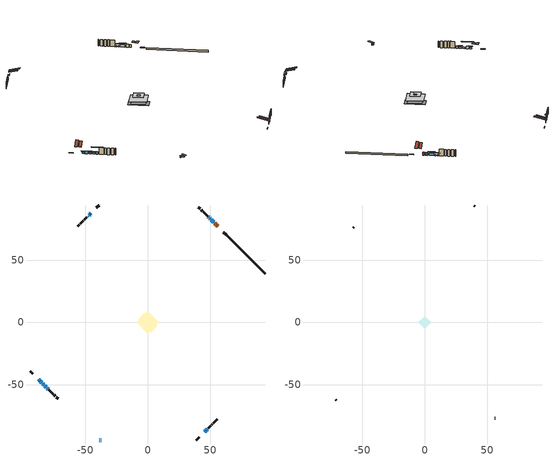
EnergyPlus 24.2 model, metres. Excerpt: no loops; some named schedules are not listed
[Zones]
conditioned space
 floor adiabatic (Floor3 construction): -7.19,0 0,7.19 7.19,0 0,-7.19 z0.59
 floor adiabatic (AdiabaticFloorConstruction): -8.89,0 0,8.89 8.89,0 0,-8.89 z3.03
 floor foundation (Slab1 construction): -7.69,2.75 -2.75,7.69 7.69,-2.75 2.75,-7.69 z-0.61
 wall outside (RimJoist1 construction): 39.07,-94.33 41.22,-92.18 / -94.33,-39.07 -92.18,-41.22 / -39.07,94.33 -41.22,92.18 / 62.9,70.51 60.75,72.65 z0.59:0.89
 wall outside (AdiabaticWallConstruction 1): 56.23,77.17 55.53,77.88 / 54.87,78.53 53.63,79.77 z0.59:2.62
 wall outside (AdiabaticWallConstruction): -87.66,-45.74 -86.84,-46.57 / -82.68,-50.73 -81.42,-51.98 / -39.07,-94.33 -38.46,-94.33 z0.59:1.56; -86.18,-47.22 -84.99,-48.41 z0.59:2.37; 45.74,-87.66 46.44,-86.96 z0.59:1.58; -84.34,-49.06 -83.33,-50.07 z0.59:1.61; 52.98,80.43 50.82,82.58 / -45.74,87.66 -46.1,87.3 / -46.76,86.65 -47.12,86.29 z0.59:2.22; 50.17,83.24 49.73,83.67 / 49.08,84.33 48.64,84.76 z0.59:1.35; 47.1,-86.31 47.8,-85.6 z0.59:1.41; -37.54,-94.33 -37.28,-94.33 / -80.76,-52.64 -79.97,-53.43 z0.59:2.27
 wall outside (Wall1 construction): 48.45,-84.95 50.57,-82.83 / -79.32,-54.09 -77.2,-56.2 / -48.98,84.43 -51.09,82.31 / 47.99,85.41 45.87,87.53 z0.59:5.47
 wall outside (Wall2 construction): 51.23,-82.18 51.87,-81.54 / -76.54,-56.86 -75.9,-57.5 / -51.75,81.66 -52.39,81.01 / 45.22,88.19 44.58,88.83 z0.59:5.47
 wall outside (Wall3 construction): 52.52,-80.88 53.64,-79.76 / -75.25,-58.16 -74.13,-59.27 / -53.05,80.36 -54.16,79.24 / 43.92,89.48 42.8,90.6 z0.59:5.47
 wall outside (Wall4 construction): 54.3,-79.11 55.73,-77.67 / -73.47,-59.93 -72.04,-61.36 / -54.82,78.59 -56.25,77.15 / 42.15,91.26 40.71,92.69 z0.59:5.47
 wall foundation (FoundationWall1 construction): 94.33,39.07 63.55,69.85 z-0.61:0.59
 window (WindowConstruction): -87.66,-45.74 -86.84,-46.57 z0.59:1.56
 window (WindowConstruction 5): -86.18,-47.22 -85,-48.41 z0.59:2.37
 window (WindowConstruction 6): 45.74,-87.66 46.44,-86.96 z0.59:1.58
 window (WindowConstruction 7): -84.34,-49.06 -83.33,-50.07 z0.59:1.6
 window (WindowConstruction 8): 52.98,80.43 50.82,82.58 z0.59:2.21
 window (WindowConstruction 9): -45.74,87.66 -46.1,87.3 z0.59:2.21
 window (WindowConstruction 10): -46.76,86.65 -47.12,86.29 z0.59:2.21
 window (WindowConstruction 1): -82.67,-50.73 -81.42,-51.98 z0.59:1.56
 window (WindowConstruction 2): 50.16,83.24 49.73,83.67 z0.59:1.35
 window (WindowConstruction 3): 49.08,84.33 48.64,84.76 z0.59:1.35
 window (WindowConstruction 4): 47.1,-86.31 47.8,-85.6 z0.59:1.4
 window (WindowConstruction 11): -39.07,-94.33 -38.46,-94.33 z0.59:1.56
 window (WindowConstruction 12): -37.53,-94.33 -37.28,-94.33 z0.59:2.27
 window (WindowConstruction 13): -80.76,-52.64 -79.97,-53.43 z0.59:2.27
 door (Door): 56.23,77.17 55.53,77.87 z0.59:2.62
 door (Door 1): 54.87,78.53 53.63,79.77 z0.59:2.62
 ceiling adiabatic (AdiabaticFloorConstruction): 0,-8.89 8.89,0 0,8.89 -8.89,0 z3.03
 roof outside (Roof2 construction): 45.08,-88.32,5.47 40.57,-83.81,7.06 39.41,-84.97,7.06 43.92,-89.48,5.47; -88.32,-45.08,5.47 -83.81,-40.57,7.06 -84.97,-39.41,7.06 -89.48,-43.92,5.47; -45.08,88.32,5.47 -40.57,83.81,7.06 -39.41,84.97,7.06 -43.92,89.48,5.47; 56.89,76.52,5.47 52.38,72.01,7.06 53.54,70.84,7.06 58.05,75.35,5.47
 roof outside (AdiabaticRoofConstruction): -48.32,85.08,5.47 -47.79,84.55,5.65 -47.24,85.1,5.65 -47.77,85.63,5.47
 skylight (SkylightConstruction): -48.32,85.08,5.47 -47.79,84.55,5.65 -47.24,85.1,5.65 -47.77,85.63,5.47
attic - vented
 floor to conditioned space (Floor1 construction Reversed): -5.21,0 0,5.21 5.21,0 0,-5.21 z5.47
 floor to conditioned space (Floor2 construction Reversed): -1.66,0 0,1.66 1.66,0 0,-1.66 z5.47
 wall outside (Wall5 construction): 56.39,-77.02 56.71,-76.69 / -71.38,-62.02 -71.06,-62.35 / -56.91,76.49 -57.23,76.17 / 40.06,93.35 39.73,93.67 z0.59:5.47
 roof outside (Roof1 construction): 43.26,-90.14,5.47 37.88,-84.75,7.37 36.49,-86.14,7.37 41.88,-91.53,5.47; -90.14,-43.26,5.47 -84.75,-37.88,7.37 -86.14,-36.49,7.37 -91.53,-41.88,5.47; -43.26,90.14,5.47 -37.88,84.75,7.37 -36.49,86.14,7.37 -41.88,91.53,5.47; 58.71,74.7,5.47 53.32,69.31,7.37 54.71,67.93,7.37 60.09,73.31,5.47
shading: -86.19,-47.21 -88.31,-45.1 -88.6,-45.39 -86.48,-47.5 z2.47; -82.58,-50.82 -88.59,-44.81 -88.88,-45.1 -82.87,-51.11 z5.78; 48.49,-84.91 43.69,-89.71 44.07,-90.09 48.86,-85.29 z4.48; -82.73,-50.67 -84.94,-48.46 -85.08,-48.61 -82.87,-50.81 z2.46; 50.01,83.39 53.78,79.62 53.92,79.76 50.16,83.53 z3.35; -46.16,87.25 -45.68,87.72 -46.06,88.09 -46.53,87.62 z2.29; -47.17,86.23 -46.7,86.7 -47.08,87.08 -47.55,86.6 z2.29; -80.77,-52.63 -83.32,-50.08 -83.61,-50.37 -81.06,-52.92 z2.47; 48.83,84.57 51.07,82.33 51.36,82.62 49.12,84.87 z2.63; 47.61,85.79 50.11,83.29 50.4,83.59 47.9,86.08 z2.81; 47.85,-85.55 47.04,-86.36 47.42,-86.74 48.23,-85.92 z1.48; -37.93,-94.33 -39.6,-94.33 -39.6,-97.99 -37.93,-97.99 z2.09; -36.75,-94.33 -38.06,-94.33 -38.06,-97.99 -36.75,-97.99 z2.8; -77.38,-56.02 -83.35,-50.05 -83.64,-50.34 -77.67,-56.31 z5.93
[Building]
Building 1: Terrain=Suburbs
[Site:Location]
Yellowknife AP_NT: Latitude {deg}=62.46; Longitude {deg}=-114.44; Time Zone {hr}=-7; Elevation {m}=206; Keep Site Location Information=Yes
[Site:GroundTemperature:Shallow]
-11.1489, -14.3239, -14.5782, -13.0715, -7.02295, -1.00261, 4.2167, 7.52301, 7.8039, 5.11477, 0.0285573, -5.8071
[Site:WaterMainsTemperature]
Calculation Method=Schedule; Temperature Schedule=mains temperature schedule
[Material] Roughness=Rough; Thermal Absorptance=0.9
Name | Thickness {m} | Conductivity {W/m-K} | Density {kg/m3} | Specific Heat {J/kg-K} | Solar Absorptance | Visible Absorptance
asphalt or fiberglass shingles | 0.00635 | 0.162714 | 1121.4 | 1465.45 | 0.4 | 0.4
asphalt or fiberglass shingles 1 | 0.00635 | 0.162714 | 1121.4 | 1465.45 | 0.7 | 0.7
ceiling loosefill ins | 0.254 | 0.0480833 | 16.02 | 1046.75 | 0.7 | 0.7
ceiling stud and cavity | 0.1397 | 0.853058 | 65.682 | 1177.47 | 0.7 | 0.7
ceiling stud and cavity 1 | 0.1397 | 0.323822 | 65.682 | 1177.47 | 0.7 | 0.7
concrete 4.0 in. | 0.1016 | 1.803125 | 2242.8 | 837.4 | 0.7 | 0.7
concrete 8.0 in. | 0.2032 | 1.803125 | 2242.8 | 837.4 | 0.7 | 0.7
door material | 0.04445 | 0.053851 | 512.64 | 1214.23 | 0.7 | 0.7
exterior vertical ins | 0.00108814 | 0.029427 | 32.04 | 1214.23 | 0.7 | 0.7
floor covering | 0.0127 | 0.0433444 | 54.468 | 1339.84 | 0.6 | 0.6
floor rigid ins; roof rigid ins | 0.103632 | 0.029427 | 32.04 | 1214.23 | 0.7 | 0.7
floor rigid ins 1; roof rigid ins 1; wall rigid ins 1 | 0.512978 | 0.029427 | 32.04 | 1214.23 | 0.7 | 0.7
floor stud and cavity | 0.1397 | 0.126556 | 92.3553 | 1139.71 | 0.7 | 0.7
floor stud and cavity 1 | 0.1397 | 1.75129 | 37.0049 | 1207.88 | 0.7 | 0.7
furniture material conditioned space 1 | 0.1524 | 0.115458 | 640.8 | 1214.23 | 0.6 | 0.6
gypsum board | 0.0127 | 0.160291 | 801 | 837.4 | 0.6 | 0.6
osb sheathing 0.5 in. | 0.0127 | 0.115458 | 512.64 | 1214.23 | 0.7 | 0.7
osb sheathing 0.75 in. | 0.01905 | 0.115458 | 512.64 | 1214.23 | 0.7 | 0.7
osb sheathing 2.0 in. | 0.0508 | 0.115458 | 512.64 | 1214.23 | 0.7 | 0.7
rim joist rigid ins; wall rigid ins | 0.051816 | 0.029427 | 32.04 | 1214.23 | 0.7 | 0.7
rim joist stud and cavity | 0.0508 | 0.0383858 | 125.044 | 1163.47 | 0.6 | 0.6
roof stud and cavity | 0.2032 | 0.170717 | 78.34581 | 1123.46 | 0.7 | 0.7
roof stud and cavity 1 | 0.18415 | 1.78684 | 37.0049 | 1207.88 | 0.6 | 0.6
wall stud and cavity | 0.1397 | 0.169891 | 139.0536 | 1170.24 | 0.7 | 0.7
wall stud and cavity 1 | 0.1397 | 0.238258 | 139.0536 | 1170.24 | 0.7 | 0.7
wall stud and cavity 2 | 0.1397 | 0.161587 | 139.0536 | 1170.24 | 0.7 | 0.7
wall stud and cavity 3 | 0.1397 | 0.154356 | 139.0536 | 1170.24 | 0.7 | 0.7
wall stud and cavity 4 | 0.0889 | 6.9971 | 50.32683 | 1063.81 | 0.6 | 0.6
wall stud and cavity 5 | 0.0889 | 0.380278 | 52.3479 | 1209.89 | 0.7 | 0.7
wall stud and cavity 6 | 0.0889 | 0.391764 | 83.0341 | 1211.67 | 0.7 | 0.7
wood siding | 0.0254 | 0.102417 | 544.68 | 1172.36 | 0.4 | 0.4
wood siding 1 | 0.00254 | 0.102417 | 544.68 | 1172.36 | 0.4 | 0.4
wood siding 2; wood siding 3; wood siding 4 | 0.0254 | 0.102417 | 544.68 | 1172.36 | 0.7 | 0.7
[WindowMaterial:SimpleGlazingSystem]
Name | U-Factor {W/m2-K} | Solar Heat Gain Coefficient
SkylightMaterial | 1.40239 | 0.5101
WindowMaterial | 1.64776 | 0.46
WindowMaterial 1 | 1.5694 | 0.49
WindowMaterial 10 | 1.69091 | 0.43
WindowMaterial 11 | 1.72271 | 0.45
WindowMaterial 12 | 1.97254 | 0.37
WindowMaterial 13 | 1.69545 | 0.46
WindowMaterial 2 | 1.52965 | 0.36
WindowMaterial 3 | 1.726112 | 0.41
WindowMaterial 4 | 1.714756 | 0.43
WindowMaterial 5 | 1.49559 | 0.52
WindowMaterial 6 | 1.68523 | 0.44
WindowMaterial 7 | 1.52511 | 0.5
WindowMaterial 8 | 1.32752 | 0.59
WindowMaterial 9 | 1.53306 | 0.52
[Construction]
AdiabaticFloorConstruction: floor stud and cavity 1, floor rigid ins 1, osb sheathing 0.75 in., floor covering
AdiabaticRoofConstruction: asphalt or fiberglass shingles 1, roof rigid ins 1, osb sheathing 0.75 in., roof stud and cavity 1
AdiabaticWallConstruction: wood siding 3, wall rigid ins 1, wall stud and cavity 5, gypsum board
AdiabaticWallConstruction 1: wood siding 4, wall rigid ins 1, wall stud and cavity 5, gypsum board
Door; Door 1: door material
Floor1 construction Reversed: gypsum board, ceiling stud and cavity, ceiling loosefill ins
Floor2 construction Reversed: gypsum board, ceiling stud and cavity 1, ceiling loosefill ins
Floor3 construction: floor stud and cavity, floor rigid ins, osb sheathing 0.75 in., floor covering
FoundationWall1 construction: concrete 8.0 in.
furniture construction conditioned space 1: furniture material conditioned space 1
PartitionWallConstruction: gypsum board, wall stud and cavity 6, gypsum board
RimJoist1 construction: wood siding 2, rim joist rigid ins, osb sheathing 2.0 in., rim joist stud and cavity
Roof1 construction: asphalt or fiberglass shingles
Roof2 construction: asphalt or fiberglass shingles, roof rigid ins, osb sheathing 0.75 in., roof stud and cavity, gypsum board
SkylightConstruction: SkylightMaterial
Slab1 construction: concrete 4.0 in.
Wall1 construction: wood siding, wall rigid ins, osb sheathing 0.5 in., wall stud and cavity, gypsum board
Wall2 construction: wood siding, wall rigid ins, osb sheathing 0.5 in., wall stud and cavity 1, gypsum board
Wall3 construction: wood siding, wall rigid ins, osb sheathing 0.5 in., wall stud and cavity 2, gypsum board
Wall4 construction: wood siding, wall rigid ins, osb sheathing 0.5 in., wall stud and cavity 3, gypsum board
Wall5 construction: wood siding 1, wall stud and cavity 4
WindowConstruction: WindowMaterial
WindowConstruction 1: WindowMaterial 1
WindowConstruction 10: WindowMaterial 10
WindowConstruction 11: WindowMaterial 11
WindowConstruction 12: WindowMaterial 12
WindowConstruction 13: WindowMaterial 13
WindowConstruction 2: WindowMaterial 2
WindowConstruction 3: WindowMaterial 3
WindowConstruction 4: WindowMaterial 4
WindowConstruction 5: WindowMaterial 5
WindowConstruction 6: WindowMaterial 6
WindowConstruction 7: WindowMaterial 7
WindowConstruction 8: WindowMaterial 8
WindowConstruction 9: WindowMaterial 9
[Zone] Multiplier=1; Part of Total Floor Area=Yes
Name | Volume {m3}
attic - vented | 18.9466
conditioned space | 410.5
[Space]
Name | Zone | Volume {m3}
attic - vented 1 | attic - vented | 18.9466
conditioned space 1 | conditioned space | 410.5
[ZoneInfiltration:EffectiveLeakageArea]
infil attic - vented 1: Zone or Space=attic - vented 1; Schedule=Always On Discrete; Effective Air Leakage Area {cm2}=1886.67; Stack Coefficient=0.000471496; Wind Coefficient=1.4671e-05
[ZoneMixing]
whole house fan mix: Zone or Space=attic - vented; Schedule=Always On Continuous; Design Flow Rate Calculation Method=Flow/Zone; Design Flow Rate {m3/s}=0; Source Zone or Space=conditioned space
[SurfaceProperty:ExposedFoundationPerimeter]
Slab1: Exposed Perimeter Calculation Method=TotalExposedPerimeter; Total Exposed Perimeter {m}=43.525
[InternalMass] Zone or ZoneList=conditioned space; Space or SpaceList=conditioned space 1
Name | Construction | Surface Area {m2}
furniture mass conditioned space 1 | furniture construction conditioned space 1 | 145.84
partition wall mass | PartitionWallConstruction | 261.35
[Lights]
interior lighting: Zone or ZoneList or Space or SpaceList=conditioned space 1; Schedule=interior lighting schedule; Design Level Calculation Method=LightingLevel; Lighting Level {W}=343.2; Return Air Fraction=0; Fraction Radiant=0.6; Fraction Visible=0.2; Fraction Replaceable=1
[People]
occupants: Zone or ZoneList or Space or SpaceList=conditioned space 1; Number of People Schedule=occupants schedule; Number of People Calculation Method=People; Number of People=3; Fraction Radiant=0.314171; Sensible Heat Fraction=0.56303; Activity Level Schedule=occupants activity schedule; Carbon Dioxide Generation Rate {m3/s-W}=0; Enable ASHRAE 55 Comfort Warnings=No; Mean Radiant Temperature Calculation Type=EnclosureAveraged
[ElectricEquipment] Zone or ZoneList or Space or SpaceList=conditioned space 1; Design Level Calculation Method=EquipmentLevel
Name | Schedule | Design Level {W} | Fraction Latent | Fraction Radiant | Fraction Lost
clothes dryer | clothes dryer schedule | 140.772 | 0.015 | 0.081 | 0.85
clothes washer | clothes washer schedule | 32.1985 | 0.03 | 0.162 | 0.7
cooking range | cooking range schedule | 215.147 | 0.08 | 0.432 | 0.2
dishwasher | dishwasher schedule | 66.8632 | 0.3 | 0.18 | 0.4
fridge | fridge schedule | 72.9452 | 0 | 0.6 | 0
mech vent bath fan 0 | mech vent bath fan 0 schedule | 25.1 | 0 | 0 | 1
mech vent house fan | mech vent house fan schedule | 0.95 | 0 | 0 | 1
mech vent house fan cfis | mech vent house fan cfis schedule | 0 | 0 | 0 | 0
mech vent range fan 0 | mech vent range fan 0 schedule | 57 | 0 | 0 | 1
misc plug loads | misc plug loads schedule | 494.7 | 0.045 | 0.513 | 0.1
whole house fan | Always On Discrete | 0 | 0 | 0 | 1
[OtherEquipment] Zone or ZoneList or Space or SpaceList=conditioned space 1; Design Level Calculation Method=EquipmentLevel
Name | Fuel Type | Schedule | Design Level {W} | Fraction Latent | Fraction Radiant | Fraction Lost
clothes dryer 1 | Electricity | clothes dryer schedule | 0 | 0.015 | 0.081 | 0.85
cooking range 1 | Electricity | cooking range schedule | 0 | 0.08 | 0.432 | 0.2
general water use latent | None | general water use schedule | 62.594 | 1 | 0 | 0
general water use sensible | None | general water use schedule | -61.6891 | 0 | 0.6 | 0
mech vent house fan latent load | None | Always On Discrete | 0 | 1 | 0 | 0
mech vent house fan sensible load | None | Always On Discrete | 0 | 0 | 0 | 0
water heater energy adjustment1 | Electricity | Always On Discrete | 0.01 | 0 | 0 | 1
[ZoneInfiltration:DesignFlowRate] Zone or ZoneList or Space or SpaceList=conditioned space 1; Schedule=Always On Discrete; Design Flow Rate Calculation Method=Flow/Zone; Design Flow Rate {m3/s}=0
infil flow; natural vent flow; whole house fan flow
[Foundation:Kiva]
Foundation Kiva 1: Initial Indoor Air Temperature {C}=18; Wall Height Above Grade {m}=0.590001; Wall Depth Below Slab {m}=0.2032; Custom Block Material Name 1=exterior vertical ins; Custom Block Depth 1 {m}=1.2; Custom Block X Position 1 {m}=0.2032; Custom Block Z Position 1 {m}=0
[Foundation:Kiva:Settings]
Soil Conductivity {W/m-K}=0.849921; Soil Density {kg/m3}=1842.3; Soil Specific Heat {J/kg-K}=418.7; Ground Solar Absorptivity=0.9; Ground Thermal Absorptivity=0.9; Ground Surface Roughness {m}=0.03; Far-Field Width {m}=40; Deep-Ground Boundary Condition=ZeroFlux; Deep-Ground Depth {m}=40; Minimum Cell Dimension {m}=0.2; Maximum Cell Growth Coefficient=3; Simulation Timestep=Timestep
[Exterior:Lights]
exterior lighting: Schedule=exterior lighting schedule; Design Level {W}=75.6
[Schedule:Constant]
Name | Hourly Value
Always On Continuous; mech vent house fan schedule; mech vent house fan cfis schedule; Always On Discrete | 1
occupants activity schedule | 117.228
fridge schedule | 0
[Schedule:Week:Daily]
interior lighting schedule Week Rule - Jan1-Jan27: interior lighting schedule day, interior lighting schedule day, interior lighting schedule day, interior lighting schedule day, interior lighting schedule day, interior lighting schedule day, interior lighting schedule day, interior lighting schedule default day, interior lighting schedule default day, interior lighting schedule default day, interior lighting schedule default day, interior lighting schedule default day
interior lighting schedule Week Rule - Jan28-Feb3: interior lighting schedule day, interior lighting schedule day, interior lighting schedule day, interior lighting schedule day, interior lighting schedule day 1, interior lighting schedule day 1, interior lighting schedule day 1, interior lighting schedule default day, interior lighting schedule default day, interior lighting schedule default day, interior lighting schedule default day, interior lighting schedule default day
interior lighting schedule Week Rule - Feb4-Feb24: interior lighting schedule day 1, interior lighting schedule day 1, interior lighting schedule day 1, interior lighting schedule day 1, interior lighting schedule day 1, interior lighting schedule day 1, interior lighting schedule day 1, interior lighting schedule default day, interior lighting schedule default day, interior lighting schedule default day, interior lighting schedule default day, interior lighting schedule default day
interior lighting schedule Week Rule - Feb25-Mar3: interior lighting schedule day 1, interior lighting schedule day 1, interior lighting schedule day 1, interior lighting schedule day 1, interior lighting schedule day 2, interior lighting schedule day 2, interior lighting schedule day 2, interior lighting schedule default day, interior lighting schedule default day, interior lighting schedule default day, interior lighting schedule default day, interior lighting schedule default day
interior lighting schedule Week Rule - Mar4-Mar31: interior lighting schedule day 2, interior lighting schedule day 2, interior lighting schedule day 2, interior lighting schedule day 2, interior lighting schedule day 2, interior lighting schedule day 2, interior lighting schedule day 2, interior lighting schedule default day, interior lighting schedule default day, interior lighting schedule default day, interior lighting schedule default day, interior lighting schedule default day
interior lighting schedule Week Rule - Apr1-Apr28: interior lighting schedule day 3, interior lighting schedule day 3, interior lighting schedule day 3, interior lighting schedule day 3, interior lighting schedule day 3, interior lighting schedule day 3, interior lighting schedule day 3, interior lighting schedule default day, interior lighting schedule default day, interior lighting schedule default day, interior lighting schedule default day, interior lighting schedule default day
interior lighting schedule Week Rule - Apr29-May5: interior lighting schedule day 3, interior lighting schedule day 3, interior lighting schedule day 4, interior lighting schedule day 4, interior lighting schedule day 4, interior lighting schedule day 4, interior lighting schedule day 4, interior lighting schedule default day, interior lighting schedule default day, interior lighting schedule default day, interior lighting schedule default day, interior lighting schedule default day
interior lighting schedule Week Rule - May6-May26: interior lighting schedule day 4, interior lighting schedule day 4, interior lighting schedule day 4, interior lighting schedule day 4, interior lighting schedule day 4, interior lighting schedule day 4, interior lighting schedule day 4, interior lighting schedule default day, interior lighting schedule default day, interior lighting schedule default day, interior lighting schedule default day, interior lighting schedule default day
interior lighting schedule Week Rule - May27-Jun2: interior lighting schedule day 4, interior lighting schedule day 4, interior lighting schedule day 4, interior lighting schedule day 4, interior lighting schedule day 4, interior lighting schedule day 5, interior lighting schedule day 5, interior lighting schedule default day, interior lighting schedule default day, interior lighting schedule default day, interior lighting schedule default day, interior lighting schedule default day
interior lighting schedule Week Rule - Jun3-Jun30: interior lighting schedule day 5, interior lighting schedule day 5, interior lighting schedule day 5, interior lighting schedule day 5, interior lighting schedule day 5, interior lighting schedule day 5, interior lighting schedule day 5, interior lighting schedule default day, interior lighting schedule default day, interior lighting schedule default day, interior lighting schedule default day, interior lighting schedule default day
interior lighting schedule Week Rule - Jul1-Jul28: interior lighting schedule day 6, interior lighting schedule day 6, interior lighting schedule day 6, interior lighting schedule day 6, interior lighting schedule day 6, interior lighting schedule day 6, interior lighting schedule day 6, interior lighting schedule default day, interior lighting schedule default day, interior lighting schedule default day, interior lighting schedule default day, interior lighting schedule default day
interior lighting schedule Week Rule - Jul29-Aug4: interior lighting schedule day 6, interior lighting schedule day 6, interior lighting schedule day 6, interior lighting schedule day 7, interior lighting schedule day 7, interior lighting schedule day 7, interior lighting schedule day 7, interior lighting schedule default day, interior lighting schedule default day, interior lighting schedule default day, interior lighting schedule default day, interior lighting schedule default day
interior lighting schedule Week Rule - Aug5-Aug25: interior lighting schedule day 7, interior lighting schedule day 7, interior lighting schedule day 7, interior lighting schedule day 7, interior lighting schedule day 7, interior lighting schedule day 7, interior lighting schedule day 7, interior lighting schedule default day, interior lighting schedule default day, interior lighting schedule default day, interior lighting schedule default day, interior lighting schedule default day
interior lighting schedule Week Rule - Aug26-Sep1: interior lighting schedule day 7, interior lighting schedule day 7, interior lighting schedule day 7, interior lighting schedule day 7, interior lighting schedule day 7, interior lighting schedule day 7, interior lighting schedule day 8, interior lighting schedule default day, interior lighting schedule default day, interior lighting schedule default day, interior lighting schedule default day, interior lighting schedule default day
interior lighting schedule Week Rule - Sep2-Sep29: interior lighting schedule day 8, interior lighting schedule day 8, interior lighting schedule day 8, interior lighting schedule day 8, interior lighting schedule day 8, interior lighting schedule day 8, interior lighting schedule day 8, interior lighting schedule default day, interior lighting schedule default day, interior lighting schedule default day, interior lighting schedule default day, interior lighting schedule default day
interior lighting schedule Week Rule - Sep30-Oct6: interior lighting schedule day 8, interior lighting schedule day 9, interior lighting schedule day 9, interior lighting schedule day 9, interior lighting schedule day 9, interior lighting schedule day 9, interior lighting schedule day 9, interior lighting schedule default day, interior lighting schedule default day, interior lighting schedule default day, interior lighting schedule default day, interior lighting schedule default day
interior lighting schedule Week Rule - Oct7-Oct27: interior lighting schedule day 9, interior lighting schedule day 9, interior lighting schedule day 9, interior lighting schedule day 9, interior lighting schedule day 9, interior lighting schedule day 9, interior lighting schedule day 9, interior lighting schedule default day, interior lighting schedule default day, interior lighting schedule default day, interior lighting schedule default day, interior lighting schedule default day
interior lighting schedule Week Rule - Oct28-Nov3: interior lighting schedule day 9, interior lighting schedule day 9, interior lighting schedule day 9, interior lighting schedule day 9, interior lighting schedule day 10, interior lighting schedule day 10, interior lighting schedule day 10, interior lighting schedule default day, interior lighting schedule default day, interior lighting schedule default day, interior lighting schedule default day, interior lighting schedule default day
interior lighting schedule Week Rule - Nov4-Nov24: interior lighting schedule day 10, interior lighting schedule day 10, interior lighting schedule day 10, interior lighting schedule day 10, interior lighting schedule day 10, interior lighting schedule day 10, interior lighting schedule day 10, interior lighting schedule default day, interior lighting schedule default day, interior lighting schedule default day, interior lighting schedule default day, interior lighting schedule default day
interior lighting schedule Week Rule - Nov25-Dec1: interior lighting schedule day 10, interior lighting schedule day 10, interior lighting schedule day 10, interior lighting schedule day 10, interior lighting schedule day 10, interior lighting schedule day 10, interior lighting schedule day 11, interior lighting schedule default day, interior lighting schedule default day, interior lighting schedule default day, interior lighting schedule default day, interior lighting schedule default day
interior lighting schedule Week Rule - Dec2-Dec31: interior lighting schedule day 11, interior lighting schedule day 11, interior lighting schedule day 11, interior lighting schedule day 11, interior lighting schedule day 11, interior lighting schedule day 11, interior lighting schedule day 11, interior lighting schedule default day, interior lighting schedule default day, interior lighting schedule default day, interior lighting schedule default day, interior lighting schedule default day
occupants schedule Week Rule - Jan1-Dec31: occupants schedule day, occupants schedule day, occupants schedule day, occupants schedule day, occupants schedule day, occupants schedule day, occupants schedule day, occupants schedule default day, occupants schedule default day, occupants schedule default day, occupants schedule default day, occupants schedule default day
clothes dryer schedule Week Rule - Jan1-Dec31: clothes dryer schedule day, clothes dryer schedule day, clothes dryer schedule day, clothes dryer schedule day, clothes dryer schedule day, clothes dryer schedule day, clothes dryer schedule day, clothes dryer schedule default day, clothes dryer schedule default day, clothes dryer schedule default day, clothes dryer schedule default day, clothes dryer schedule default day
clothes washer schedule Week Rule - Jan1-Dec31: clothes washer schedule day, clothes washer schedule day, clothes washer schedule day, clothes washer schedule day, clothes washer schedule day, clothes washer schedule day, clothes washer schedule day, clothes washer schedule default day, clothes washer schedule default day, clothes washer schedule default day, clothes washer schedule default day, clothes washer schedule default day
cooking range schedule Week Rule - Jan1-Dec31: cooking range schedule day, cooking range schedule day, cooking range schedule day, cooking range schedule day, cooking range schedule day, cooking range schedule day, cooking range schedule day, cooking range schedule default day, cooking range schedule default day, cooking range schedule default day, cooking range schedule default day, cooking range schedule default day
dishwasher schedule Week Rule - Jan1-Dec31: dishwasher schedule day, dishwasher schedule day, dishwasher schedule day, dishwasher schedule day, dishwasher schedule day, dishwasher schedule day, dishwasher schedule day, dishwasher schedule default day, dishwasher schedule default day, dishwasher schedule default day, dishwasher schedule default day, dishwasher schedule default day
mech vent bath fan 0 schedule Week Rule - Jan1-Dec31: mech vent bath fan 0 schedule day, mech vent bath fan 0 schedule day, mech vent bath fan 0 schedule day, mech vent bath fan 0 schedule day, mech vent bath fan 0 schedule day, mech vent bath fan 0 schedule day, mech vent bath fan 0 schedule day, mech vent bath fan 0 schedule default day, mech vent bath fan 0 schedule default day, mech vent bath fan 0 schedule default day, mech vent bath fan 0 schedule default day, mech vent bath fan 0 schedule default day
mech vent range fan 0 schedule Week Rule - Jan1-Dec31: mech vent range fan 0 schedule day, mech vent range fan 0 schedule day, mech vent range fan 0 schedule day, mech vent range fan 0 schedule day, mech vent range fan 0 schedule day, mech vent range fan 0 schedule day, mech vent range fan 0 schedule day, mech vent range fan 0 schedule default day, mech vent range fan 0 schedule default day, mech vent range fan 0 schedule default day, mech vent range fan 0 schedule default day, mech vent range fan 0 schedule default day
misc plug loads schedule Week Rule - Jan1-Dec31: misc plug loads schedule day, misc plug loads schedule day, misc plug loads schedule day, misc plug loads schedule day, misc plug loads schedule day, misc plug loads schedule day, misc plug loads schedule day, misc plug loads schedule default day, misc plug loads schedule default day, misc plug loads schedule default day, misc plug loads schedule default day, misc plug loads schedule default day
general water use schedule Week Rule - Jan1-Dec31: general water use schedule day, general water use schedule day, general water use schedule day, general water use schedule day, general water use schedule day, general water use schedule day, general water use schedule day, general water use schedule default day, general water use schedule default day, general water use schedule default day, general water use schedule default day, general water use schedule default day
exterior lighting schedule Week Rule - Jan1-Jan27: exterior lighting schedule day, exterior lighting schedule day, exterior lighting schedule day, exterior lighting schedule day, exterior lighting schedule day, exterior lighting schedule day, exterior lighting schedule day, exterior lighting schedule default day, exterior lighting schedule default day, exterior lighting schedule default day, exterior lighting schedule default day, exterior lighting schedule default day
exterior lighting schedule Week Rule - Jan28-Feb3: exterior lighting schedule day, exterior lighting schedule day, exterior lighting schedule day, exterior lighting schedule day, exterior lighting schedule day 1, exterior lighting schedule day 1, exterior lighting schedule day 1, exterior lighting schedule default day, exterior lighting schedule default day, exterior lighting schedule default day, exterior lighting schedule default day, exterior lighting schedule default day
exterior lighting schedule Week Rule - Feb4-Feb24: exterior lighting schedule day 1, exterior lighting schedule day 1, exterior lighting schedule day 1, exterior lighting schedule day 1, exterior lighting schedule day 1, exterior lighting schedule day 1, exterior lighting schedule day 1, exterior lighting schedule default day, exterior lighting schedule default day, exterior lighting schedule default day, exterior lighting schedule default day, exterior lighting schedule default day
exterior lighting schedule Week Rule - Feb25-Mar3: exterior lighting schedule day 1, exterior lighting schedule day 1, exterior lighting schedule day 1, exterior lighting schedule day 1, exterior lighting schedule day 2, exterior lighting schedule day 2, exterior lighting schedule day 2, exterior lighting schedule default day, exterior lighting schedule default day, exterior lighting schedule default day, exterior lighting schedule default day, exterior lighting schedule default day
exterior lighting schedule Week Rule - Mar4-Mar31: exterior lighting schedule day 2, exterior lighting schedule day 2, exterior lighting schedule day 2, exterior lighting schedule day 2, exterior lighting schedule day 2, exterior lighting schedule day 2, exterior lighting schedule day 2, exterior lighting schedule default day, exterior lighting schedule default day, exterior lighting schedule default day, exterior lighting schedule default day, exterior lighting schedule default day
exterior lighting schedule Week Rule - Apr1-Apr28: exterior lighting schedule day 3, exterior lighting schedule day 3, exterior lighting schedule day 3, exterior lighting schedule day 3, exterior lighting schedule day 3, exterior lighting schedule day 3, exterior lighting schedule day 3, exterior lighting schedule default day, exterior lighting schedule default day, exterior lighting schedule default day, exterior lighting schedule default day, exterior lighting schedule default day
exterior lighting schedule Week Rule - Apr29-May5: exterior lighting schedule day 3, exterior lighting schedule day 3, exterior lighting schedule day 4, exterior lighting schedule day 4, exterior lighting schedule day 4, exterior lighting schedule day 4, exterior lighting schedule day 4, exterior lighting schedule default day, exterior lighting schedule default day, exterior lighting schedule default day, exterior lighting schedule default day, exterior lighting schedule default day
exterior lighting schedule Week Rule - May6-May26: exterior lighting schedule day 4, exterior lighting schedule day 4, exterior lighting schedule day 4, exterior lighting schedule day 4, exterior lighting schedule day 4, exterior lighting schedule day 4, exterior lighting schedule day 4, exterior lighting schedule default day, exterior lighting schedule default day, exterior lighting schedule default day, exterior lighting schedule default day, exterior lighting schedule default day
exterior lighting schedule Week Rule - May27-Jun2: exterior lighting schedule day 4, exterior lighting schedule day 4, exterior lighting schedule day 4, exterior lighting schedule day 4, exterior lighting schedule day 4, exterior lighting schedule day 5, exterior lighting schedule day 5, exterior lighting schedule default day, exterior lighting schedule default day, exterior lighting schedule default day, exterior lighting schedule default day, exterior lighting schedule default day
exterior lighting schedule Week Rule - Jun3-Jun30: exterior lighting schedule day 5, exterior lighting schedule day 5, exterior lighting schedule day 5, exterior lighting schedule day 5, exterior lighting schedule day 5, exterior lighting schedule day 5, exterior lighting schedule day 5, exterior lighting schedule default day, exterior lighting schedule default day, exterior lighting schedule default day, exterior lighting schedule default day, exterior lighting schedule default day
exterior lighting schedule Week Rule - Jul1-Jul28: exterior lighting schedule day 6, exterior lighting schedule day 6, exterior lighting schedule day 6, exterior lighting schedule day 6, exterior lighting schedule day 6, exterior lighting schedule day 6, exterior lighting schedule day 6, exterior lighting schedule default day, exterior lighting schedule default day, exterior lighting schedule default day, exterior lighting schedule default day, exterior lighting schedule default day
exterior lighting schedule Week Rule - Jul29-Aug4: exterior lighting schedule day 6, exterior lighting schedule day 6, exterior lighting schedule day 6, exterior lighting schedule day 7, exterior lighting schedule day 7, exterior lighting schedule day 7, exterior lighting schedule day 7, exterior lighting schedule default day, exterior lighting schedule default day, exterior lighting schedule default day, exterior lighting schedule default day, exterior lighting schedule default day
exterior lighting schedule Week Rule - Aug5-Aug25: exterior lighting schedule day 7, exterior lighting schedule day 7, exterior lighting schedule day 7, exterior lighting schedule day 7, exterior lighting schedule day 7, exterior lighting schedule day 7, exterior lighting schedule day 7, exterior lighting schedule default day, exterior lighting schedule default day, exterior lighting schedule default day, exterior lighting schedule default day, exterior lighting schedule default day
[Schedule:Year]
interior lighting schedule: interior lighting schedule Week Rule - Jan1-Jan27, 1, 1, 1, 27, interior lighting schedule Week Rule - Jan28-Feb3, 1, 28, 2, 3, interior lighting schedule Week Rule - Feb4-Feb24, 2, 4, 2, 24, interior lighting schedule Week Rule - Feb25-Mar3, 2, 25, 3, 3, interior lighting schedule Week Rule - Mar4-Mar31, 3, 4, 3, 31, interior lighting schedule Week Rule - Apr1-Apr28, 4, 1, 4, 28, interior lighting schedule Week Rule - Apr29-May5, 4, 29, 5, 5, interior lighting schedule Week Rule - May6-May26, 5, 6, 5, 26, interior lighting schedule Week Rule - May27-Jun2, 5, 27, 6, 2, interior lighting schedule Week Rule - Jun3-Jun30, 6, 3, 6, 30, interior lighting schedule Week Rule - Jul1-Jul28, 7, 1, 7, 28, interior lighting schedule Week Rule - Jul29-Aug4, 7, 29, 8, 4, interior lighting schedule Week Rule - Aug5-Aug25, 8, 5, 8, 25, interior lighting schedule Week Rule - Aug26-Sep1, 8, 26, 9, 1, interior lighting schedule Week Rule - Sep2-Sep29, 9, 2, 9, 29, interior lighting schedule Week Rule - Sep30-Oct6, 9, 30, 10, 6, interior lighting schedule Week Rule - Oct7-Oct27, 10, 7, 10, 27, interior lighting schedule Week Rule - Oct28-Nov3, 10, 28, 11, 3, interior lighting schedule Week Rule - Nov4-Nov24, 11, 4, 11, 24, interior lighting schedule Week Rule - Nov25-Dec1, 11, 25, 12, 1, interior lighting schedule Week Rule - Dec2-Dec31, 12, 2, 12, 31
occupants schedule: occupants schedule Week Rule - Jan1-Dec31, 1, 1, 12, 31
clothes dryer schedule: clothes dryer schedule Week Rule - Jan1-Dec31, 1, 1, 12, 31
clothes washer schedule: clothes washer schedule Week Rule - Jan1-Dec31, 1, 1, 12, 31
cooking range schedule: cooking range schedule Week Rule - Jan1-Dec31, 1, 1, 12, 31
dishwasher schedule: dishwasher schedule Week Rule - Jan1-Dec31, 1, 1, 12, 31
mech vent bath fan 0 schedule: mech vent bath fan 0 schedule Week Rule - Jan1-Dec31, 1, 1, 12, 31
mech vent range fan 0 schedule: mech vent range fan 0 schedule Week Rule - Jan1-Dec31, 1, 1, 12, 31
misc plug loads schedule: misc plug loads schedule Week Rule - Jan1-Dec31, 1, 1, 12, 31
general water use schedule: general water use schedule Week Rule - Jan1-Dec31, 1, 1, 12, 31
exterior lighting schedule: exterior lighting schedule Week Rule - Jan1-Jan27, 1, 1, 1, 27, exterior lighting schedule Week Rule - Jan28-Feb3, 1, 28, 2, 3, exterior lighting schedule Week Rule - Feb4-Feb24, 2, 4, 2, 24, exterior lighting schedule Week Rule - Feb25-Mar3, 2, 25, 3, 3, exterior lighting schedule Week Rule - Mar4-Mar31, 3, 4, 3, 31, exterior lighting schedule Week Rule - Apr1-Apr28, 4, 1, 4, 28, exterior lighting schedule Week Rule - Apr29-May5, 4, 29, 5, 5, exterior lighting schedule Week Rule - May6-May26, 5, 6, 5, 26, exterior lighting schedule Week Rule - May27-Jun2, 5, 27, 6, 2, exterior lighting schedule Week Rule - Jun3-Jun30, 6, 3, 6, 30, exterior lighting schedule Week Rule - Jul1-Jul28, 7, 1, 7, 28, exterior lighting schedule Week Rule - Jul29-Aug4, 7, 29, 8, 4, exterior lighting schedule Week Rule - Aug5-Aug25, 8, 5, 8, 25, exterior lighting schedule Week Rule - Aug26-Sep1, 8, 26, 9, 1, exterior lighting schedule Week Rule - Sep2-Sep29, 9, 2, 9, 29, exterior lighting schedule Week Rule - Sep30-Oct6, 9, 30, 10, 6, exterior lighting schedule Week Rule - Oct7-Oct27, 10, 7, 10, 27, exterior lighting schedule Week Rule - Oct28-Nov3, 10, 28, 11, 3, exterior lighting schedule Week Rule - Nov4-Nov24, 11, 4, 11, 24, exterior lighting schedule Week Rule - Nov25-Dec1, 11, 25, 12, 1, exterior lighting schedule Week Rule - Dec2-Dec31, 12, 2, 12, 31
[Schedule:Compact]
mains temperature schedule: Through: 01/01, For: AllDays, Until: 24:00, 0, Through: 01/02, For: AllDays, Until: 24:00, 0, Through: 01/03, For: AllDays, Until: 24:00, 0, Through: 01/04, For: AllDays, Until: 24:00, 0, Through: 01/05, For: AllDays, Until: 24:00, 0, Through: 01/06, For: AllDays, Until: 24:00, 0, Through: 01/07, For: AllDays, Until: 24:00, 0, Through: 01/08, For: AllDays, Until: 24:00, 0, Through: 01/09, For: AllDays, Until: 24:00, 0, Through: 01/10, For: AllDays, Until: 24:00, 0, Through: 01/11, For: AllDays, Until: 24:00, 0, Through: 01/12, For: AllDays, Until: 24:00, 0, Through: 01/13, For: AllDays, Until: 24:00, 0, Through: 01/14, For: AllDays, Until: 24:00, 0, Through: 01/15, For: AllDays, Until: 24:00, 0, Through: 01/16, For: AllDays, Until: 24:00, 0, Through: 01/17, For: AllDays, Until: 24:00, 0, Through: 01/18, For: AllDays, Until: 24:00, 0, Through: 01/19, For: AllDays, Until: 24:00, 0, Through: 01/20, For: AllDays, Until: 24:00, 0, Through: 01/21, For: AllDays, Until: 24:00, 0, Through: 01/22, For: AllDays, Until: 24:00, 0, Through: 01/23, For: AllDays, Until: 24:00, 0, Through: 01/24, For: AllDays, Until: 24:00, 0, Through: 01/25, For: AllDays, Until: 24:00, 0, Through: 01/26, For: AllDays, Until: 24:00, 0, Through: 01/27, For: AllDays, Until: 24:00, 0, Through: 01/28, For: AllDays, Until: 24:00, 0, Through: 01/29, For: AllDays, Until: 24:00, 0, Through: 01/30, For: AllDays, Until: 24:00, 0, Through: 01/31, For: AllDays, Until: 24:00, 0, Through: 02/01, For: AllDays, Until: 24:00, 0, Through: 02/02, For: AllDays, Until: 24:00, 0, Through: 02/03, For: AllDays, Until: 24:00, 0, Through: 02/04, For: AllDays, Until: 24:00, 0, Through: 02/05, For: AllDays, Until: 24:00, 0, Through: 02/06, For: AllDays, Until: 24:00, 0, Through: 02/07, For: AllDays, Until: 24:00, 0, Through: 02/08, For: AllDays, Until: 24:00, 0, Through: 02/09, For: AllDays, Until: 24:00, 0, Through: 02/10, For: AllDays, Until: 24:00, 0, Through: 02/11, For: AllDays, Until: 24:00, 0, Through: 02/12, For: AllDays, Until: 24:00, 0, Through: 02/13, For: AllDays, Until: 24:00, 0, Through: 02/14, For: AllDays, Until: 24:00, 0, Through: 02/15, For: AllDays, Until: 24:00, 0, Through: 02/16, For: AllDays, Until: 24:00, 0, Through: 02/17, For: AllDays, Until: 24:00, 0, Through: 02/18, For: AllDays, Until: 24:00, 0, Through: 02/19, For: AllDays, Until: 24:00, 0, Through: 02/20, For: AllDays, Until: 24:00, 0, Through: 02/21, For: AllDays, Until: 24:00, 0, Through: 02/22, For: AllDays, Until: 24:00, 0, Through: 02/23, For: AllDays, Until: 24:00, 0, Through: 02/24, For: AllDays, Until: 24:00, 0, Through: 02/25, For: AllDays, Until: 24:00, 0, Through: 02/26, For: AllDays, Until: 24:00, 0, Through: 02/27, For: AllDays, Until: 24:00, 0, Through: 02/28, For: AllDays, Until: 24:00, 0, Through: 03/01, For: AllDays, Until: 24:00, 0, Through: 03/02, For: AllDays, Until: 24:00, 0, Through: 03/03, For: AllDays, Until: 24:00, 0, Through: 03/04, For: AllDays, Until: 24:00, 0, Through: 03/05, For: AllDays, Until: 24:00, 0, Through: 03/06, For: AllDays, Until: 24:00, 0, Through: 03/07, For: AllDays, Until: 24:00, 0, Through: 03/08, For: AllDays, Until: 24:00, 0, Through: 03/09, For: AllDays, Until: 24:00, 0, Through: 03/10, For: AllDays, Until: 24:00, 0, Through: 03/11, For: AllDays, Until: 24:00, 0, Through: 03/12, For: AllDays, Until: 24:00, 0, Through: 03/13, For: AllDays, Until: 24:00, 0, Through: 03/14, For: AllDays, Until: 24:00, 0, Through: 03/15, For: AllDays, Until: 24:00, 0, Through: 03/16, For: AllDays, Until: 24:00, 0, Through: 03/17, For: AllDays, Until: 24:00, 0, Through: 03/18, For: AllDays, Until: 24:00, 0, Through: 03/19, For: AllDays, Until: 24:00, 0, Through: 03/20, For: AllDays, Until: 24:00, 0, Through: 03/21, For: AllDays, Until: 24:00, 0, Through: 03/22, For: AllDays, Until: 24:00, 0, Through: 03/23, For: AllDays, Until: 24:00, 0, Through: 03/24, For: AllDays, Until: 24:00, 0, Through: 03/25, For: AllDays, Until: 24:00, 0, Through: 03/26, For: AllDays, Until: 24:00, 0, Through: 03/27, For: AllDays, Until: 24:00, 0, Through: 03/28, For: AllDays, Until: 24:00, 0, Through: 03/29, For: AllDays, Until: 24:00, 0, Through: 03/30, For: AllDays, Until: 24:00, 0, Through: 03/31, For: AllDays, Until: 24:00, 0, Through: 04/01, For: AllDays, Until: 24:00, 0, Through: 04/02, For: AllDays, Until: 24:00, 0, Through: 04/03, For: AllDays, Until: 24:00, 0, Through: 04/04, For: AllDays, Until: 24:00, 0, Through: 04/05, For: AllDays, Until: 24:00, 0, Through: 04/06, For: AllDays, Until: 24:00, 0, Through: 04/07, For: AllDays, Until: 24:00, 0, Through: 04/08, For: AllDays, Until: 24:00, 0, Through: 04/09, For: AllDays, Until: 24:00, 0, Through: 04/10, For: AllDays, Until: 24:00, 0, Through: 04/11, For: AllDays, Until: 24:00, 0, Through: 04/12, For: AllDays, Until: 24:00, 0, Through: 04/13, For: AllDays, Until: 24:00, 0, Through: 04/14, For: AllDays, Until: 24:00, 0, Through: 04/15, For: AllDays, Until: 24:00, 0, Through: 04/16, For: AllDays, Until: 24:00, 0, Through: 04/17, For: AllDays, Until: 24:00, 0, Through: 04/18, For: AllDays, Until: 24:00, 0, Through: 04/19, For: AllDays, Until: 24:00, 0, Through: 04/20, For: AllDays, Until: 24:00, 0, Through: 04/21, For: AllDays, Until: 24:00, 0, Through: 04/22, For: AllDays, Until: 24:00, 0, Through: 04/23, For: AllDays, Until: 24:00, 0, Through: 04/24, For: AllDays, Until: 24:00, 0, Through: 04/25, For: AllDays, Until: 24:00, 0, Through: 04/26, For: AllDays, Until: 24:00, 0, Through: 04/27, For: AllDays, Until: 24:00, 0, Through: 04/28, For: AllDays, Until: 24:00, 0, Through: 04/29, For: AllDays, Until: 24:00, 0, Through: 04/30, For: AllDays, Until: 24:00, 0, Through: 05/01, For: AllDays, Until: 24:00, 0, Through: 05/02, For: AllDays, Until: 24:00, 0, Through: 05/03, For: AllDays, Until: 24:00, 0, Through: 05/04, For: AllDays, Until: 24:00, 0, Through: 05/05, For: AllDays, Until: 24:00, 0, Through: 05/06, For: AllDays, Until: 24:00, 0, Through: 05/07, For: AllDays, Until: 24:00, 0, Through: 05/08, For: AllDays, Until: 24:00, 0, Through: 05/09, For: AllDays, Until: 24:00, 0, Through: 05/10, For: AllDays, Until: 24:00, 0, Through: 05/11, For: AllDays, Until: 24:00, 0, Through: 05/12, For: AllDays, Until: 24:00, 0, Through: 05/13, For: AllDays, Until: 24:00, 0, Through: 05/14, For: AllDays, Until: 24:00, 0, Through: 05/15, For: AllDays, Until: 24:00, 0, Through: 05/16, For: AllDays, Until: 24:00, 0, Through: 05/17, For: AllDays, Until: 24:00, 0, Through: 05/18, For: AllDays, Until: 24:00, 0, Through: 05/19, For: AllDays, Until: 24:00, 0, Through: 05/20, For: AllDays, Until: 24:00, 0, Through: 05/21, For: AllDays, Until: 24:00, 0, Through: 05/22, For: AllDays, Until: 24:00, 0, Through: 05/23, For: AllDays, Until: 24:00, 0, Through: 05/24, For: AllDays, Until: 24:00, 0, Through: 05/25, For: AllDays, Until: 24:00, 0, Through: 05/26, For: AllDays, Until: 24:00, 0, Through: 05/27, For: AllDays, Until: 24:00, 0, Through: 05/28, For: AllDays, Until: 24:00, 0, Through: 05/29, For: AllDays, Until: 24:00, 0, Through: 05/30, For: AllDays, Until: 24:00, 0, Through: 05/31, For: AllDays, Until: 24:00, 0, Through: 06/01, For: AllDays, Until: 24:00, 0, Through: 06/02, For: AllDays, Until: 24:00, 0, Through: 06/03, For: AllDays, Until: 24:00, 0, Through: 06/04, For: AllDays, Until: 24:00, 0, Through: 06/05, For: AllDays, Until: 24:00, 0, Through: 06/06, For: AllDays, Until: 24:00, 0, Through: 06/07, For: AllDays, Until: 24:00, 0, Through: 06/08, For: AllDays, Until: 24:00, 0, Through: 06/09, For: AllDays, Until: 24:00, 0, Through: 06/10, For: AllDays, Until: 24:00, 0, Through: 06/11, For: AllDays, Until: 24:00, 0, Through: 06/12, For: AllDays, Until: 24:00, 0.0516667, Through: 06/13, For: AllDays, Until: 24:00, 0.128889, Through: 06/14, For: AllDays, Until: 24:00, 0.206111, Through: 06/15, For: AllDays, Until: 24:00, 0.282778, Through: 06/16, For: AllDays, Until: 24:00, 0.359444, Through: 06/17, For: AllDays, Until: 24:00, 0.436111, Through: 06/18, For: AllDays, Until: 24:00, 0.512222, Through: 06/19, For: AllDays, Until: 24:00, 0.588889, Through: 06/20, For: AllDays, Until: 24:00, 0.664444, Through: 06/21, For: AllDays, Until: 24:00, 0.74, Through: 06/22, For: AllDays, Until: 24:00, 0.815556, Through: 06/23, For: AllDays, Until: 24:00, 0.890556, Through: 06/24, For: AllDays, Until: 24:00, 0.965556, Through: 06/25, For: AllDays, Until: 24:00, 1.04, Through: 06/26, For: AllDays, Until: 24:00, 1.11389, Through: 06/27, For: AllDays, Until: 24:00, 1.18722, Through: 06/28, For: AllDays, Until: 24:00, 1.26056, Through: 06/29, For: AllDays, Until: 24:00, 1.33333, Through: 06/30, For: AllDays, Until: 24:00, 1.40556, Through: 07/01, For: AllDays, Until: 24:00, 1.47778, Through: 07/02, For: AllDays, Until: 24:00, 1.54889, Through: 07/03, For: AllDays, Until: 24:00, 1.62, Through: 07/04, For: AllDays, Until: 24:00, 1.69, Through: 07/05, For: AllDays, Until: 24:00, 1.76, Through: 07/06, For: AllDays, Until: 24:00, 1.82889, Through: 07/07, For: AllDays, Until: 24:00, 1.89778, Through: 07/08, For: AllDays, Until: 24:00, 1.96556, Through: 07/09, For: AllDays, Until: 24:00, 2.03278, Through: 07/10, For: AllDays, Until: 24:00, 2.09944, Through: 07/11, For: AllDays, Until: 24:00, 2.16556, Through: 07/12, For: AllDays, Until: 24:00, 2.23056, Through: 07/13, For: AllDays, Until: 24:00, 2.295, Through: 07/14, For: AllDays, Until: 24:00, 2.35889, Through: 07/15, For: AllDays, Until: 24:00, 2.42167, Through: 07/16, For: AllDays, Until: 24:00, 2.48389, Through: 07/17, For: AllDays, Until: 24:00, 2.54556, Through: 07/18, For: AllDays, Until: 24:00, 2.60611, Through: 07/19, For: AllDays, Until: 24:00, 2.66611, Through: 07/20, For: AllDays, Until: 24:00, 2.725, Through: 07/21, For: AllDays, Until: 24:00, 2.78278, Through: 07/22, For: AllDays, Until: 24:00, 2.84, Through: 07/23, For: AllDays, Until: 24:00, 2.89611, Through: 07/24, For: AllDays, Until: 24:00, 2.95167, Through: 07/25, For: AllDays, Until: 24:00, 3.00611, Through: 07/26, For: AllDays, Until: 24:00, 3.05944, Through: 07/27, For: AllDays, Until: 24:00, 3.11222, Through: 07/28, For: AllDays, Until: 24:00, 3.16389, Through: 07/29, For: AllDays, Until: 24:00, 3.21444, Through: 07/30, For: AllDays, Until: 24:00, 3.26389, Through: 07/31, For: AllDays, Until: 24:00, 3.31222, Through: 08/01, For: AllDays, Until: 24:00, 3.35944, Through: 08/02, For: AllDays, Until: 24:00, 3.40611, Through: 08/03, For: AllDays, Until: 24:00, 3.45111, Through: 08/04, For: AllDays, Until: 24:00, 3.49556, Through: 08/05, For: AllDays, Until: 24:00, 3.53889, Through: 08/06, For: AllDays, Until: 24:00, 3.58056, Through: 08/07, For: AllDays, Until: 24:00, 3.62167, Through: 08/08, For: AllDays, Until: 24:00, 3.66167, Through: 08/09, For: AllDays, Until: 24:00, 3.7, Through: 08/10, For: AllDays, Until: 24:00, 3.73778, Through: 08/11, For: AllDays, Until: 24:00, 3.77389, Through: 08/12, For: AllDays, Until: 24:00, 3.80889, Through: 08/13, For: AllDays, Until: 24:00, 3.84278, Through: 08/14, For: AllDays, Until: 24:00, 3.87556, Through: 08/15, For: AllDays, Until: 24:00, 3.90722, Through: 08/16, For: AllDays, Until: 24:00, 3.93722, Through: 08/17, For: AllDays, Until: 24:00, 3.96667, Through: 08/18, For: AllDays, Until: 24:00, 3.99444, Through: 08/19, For: AllDays, Until: 24:00, 4.02111, Through: 08/20, For: AllDays, Until: 24:00, 4.04611, Through: 08/21, For: AllDays, Until: 24:00, 4.07056, Through: 08/22, For: AllDays, Until: 24:00, 4.09333, Through: 08/23, For: AllDays, Until: 24:00, 4.115, Through: 08/24, For: AllDays, Until: 24:00, 4.135, Through: 08/25, For: AllDays, Until: 24:00, 4.15389, Through: 08/26, For: AllDays, Until: 24:00, 4.17167, Through: 08/27, For: AllDays, Until: 24:00, 4.18833, Through: 08/28, For: AllDays, Until: 24:00, 4.20333, Through: 08/29, For: AllDays, Until: 24:00, 4.21722, Through: 08/30, For: AllDays, Until: 24:00, 4.22944, Through: 08/31, For: AllDays, Until: 24:00, 4.24056, Through: 09/01, For: AllDays, Until: 24:00, 4.25056, Through: 09/02, For: AllDays, Until: 24:00, 4.25889, Through: 09/03, For: AllDays, Until: 24:00, 4.26611, Through: 09/04, For: AllDays, Until: 24:00, 4.27222, Through: 09/05, For: AllDays, Until: 24:00, 4.27667, Through: 09/06, For: AllDays, Until: 24:00, 4.28, Through: 09/07, For: AllDays, Until: 24:00, 4.28167, Through: 09/08, For: AllDays, Until: 24:00, 4.28222, Through: 09/09, For: AllDays, Until: 24:00, 4.28167, Through: 09/10, For: AllDays, Until: 24:00, 4.27944, Through: 09/11, For: AllDays, Until: 24:00, 4.27611, Through: 09/12, For: AllDays, Until: 24:00, 4.27111, Through: 09/13, For: AllDays, Until: 24:00, 4.26556, Through: 09/14, For: AllDays, Until: 24:00, 4.25778, Through: 09/15, For: AllDays, Until: 24:00, 4.24944, Through: 09/16, For: AllDays, Until: 24:00, 4.23889, Through: 09/17, For: AllDays, Until: 24:00, 4.22778, Through: 09/18, For: AllDays, Until: 24:00, 4.215, Through: 09/19, For: AllDays, Until: 24:00, 4.20111, Through: 09/20, For: AllDays, Until: 24:00, 4.18611, Through: 09/21, For: AllDays, Until: 24:00, 4.16944, Through: 09/22, For: AllDays, Until: 24:00, 4.15167, Through: 09/23, For: AllDays, Until: 24:00, 4.13222, Through: 09/24, For: AllDays, Until: 24:00, 4.11167, Through: 09/25, For: AllDays, Until: 24:00, 4.09, Through: 09/26, For: AllDays, Until: 24:00, 4.06722, Through: 09/27, For: AllDays, Until: 24:00, 4.04278, Through: 09/28, For: AllDays, Until: 24:00, 4.01722, Through: 09/29, For: AllDays, Until: 24:00, 3.99056, Through: 09/30, For: AllDays, Until: 24:00, 3.96222, Through: 10/01, For: AllDays, Until: 24:00, 3.93333, Through: 10/02, For: AllDays, Until: 24:00, 3.90278, Through: 10/03, For: AllDays, Until: 24:00, 3.87111, Through: 10/04, For: AllDays, Until: 24:00, 3.83833, Through: 10/05, For: AllDays, Until: 24:00, 3.80389, Through: 10/06, For: AllDays, Until: 24:00, 3.76889, Through: 10/07, For: AllDays, Until: 24:00, 3.73222, Through: 10/08, For: AllDays, Until: 24:00, 3.69444, Through: 10/09, For: AllDays, Until: 24:00, 3.65556, Through: 10/10, For: AllDays, Until: 24:00, 3.61611, Through: 10/11, For: AllDays, Until: 24:00, 3.575, Through: 10/12, For: AllDays, Until: 24:00, 3.53278, Through: 10/13, For: AllDays, Until: 24:00, 3.48944, Through: 10/14, For: AllDays, Until: 24:00, 3.445, Through: 10/15, For: AllDays, Until: 24:00, 3.39944, Through: 10/16, For: AllDays, Until: 24:00, 3.35278, Through: 10/17, For: AllDays, Until: 24:00, 3.305, Through: 10/18, For: AllDays, Until: 24:00, 3.25667, Through: 10/19, For: AllDays, Until: 24:00, 3.20722, Through: 10/20, For: AllDays, Until: 24:00, 3.15611, Through: 10/21, For: AllDays, Until: 24:00, 3.10444, Through: 10/22, For: AllDays, Until: 24:00, 3.05222, Through: 10/23, For: AllDays, Until: 24:00, 2.99833, Through: 10/24, For: AllDays, Until: 24:00, 2.94389, Through: 10/25, For: AllDays, Until: 24:00, 2.88833, Through: 10/26, For: AllDays, Until: 24:00, 2.83167, Through: 10/27, For: AllDays, Until: 24:00, 2.77444, Through: 10/28, For: AllDays, Until: 24:00, 2.71667, Through: 10/29, For: AllDays, Until: 24:00, 2.65722, Through: 10/30, For: AllDays, Until: 24:00, 2.59722, Through: 10/31, For: AllDays, Until: 24:00, 2.53667, Through: 11/01, For: AllDays, Until: 24:00, 2.475, Through: 11/02, For: AllDays, Until: 24:00, 2.41278, Through: 11/03, For: AllDays, Until: 24:00, 2.34944, Through: 11/04, For: AllDays, Until: 24:00, 2.28556, Through: 11/05, For: AllDays, Until: 24:00, 2.22111, Through: 11/06, For: AllDays, Until: 24:00, 2.15611, Through: 11/07, For: AllDays, Until: 24:00, 2.09, Through: 11/08, For: AllDays, Until: 24:00, 2.02333, Through: 11/09, For: AllDays, Until: 24:00, 1.95556, Through: 11/10, For: AllDays, Until: 24:00, 1.88778, Through: 11/11, For: AllDays, Until: 24:00, 1.81889, Through: 11/12, For: AllDays, Until: 24:00, 1.75, Through: 11/13, For: AllDays, Until: 24:00, 1.68, Through: 11/14, For: AllDays, Until: 24:00, 1.60944, Through: 11/15, For: AllDays, Until: 24:00, 1.53889, Through: 11/16, For: AllDays, Until: 24:00, 1.46722, Through: 11/17, For: AllDays, Until: 24:00, 1.39556, Through: 11/18, For: AllDays, Until: 24:00, 1.32278, Through: 11/19, For: AllDays, Until: 24:00, 1.25, Through: 11/20, For: AllDays, Until: 24:00, 1.17667, Through: 11/21, For: AllDays, Until: 24:00, 1.10333, Through: 11/22, For: AllDays, Until: 24:00, 1.02889, Through: 11/23, For: AllDays, Until: 24:00, 0.954444, Through: 11/24, For: AllDays, Until: 24:00, 0.88, Through: 11/25, For: AllDays, Until: 24:00, 0.804444, Through: 11/26, For: AllDays, Until: 24:00, 0.729444, Through: 11/27, For: AllDays, Until: 24:00, 0.653333, Through: 11/28, For: AllDays, Until: 24:00, 0.577778, Through: 11/29, For: AllDays, Until: 24:00, 0.501667, Through: 11/30, For: AllDays, Until: 24:00, 0.425, Through: 12/01, For: AllDays, Until: 24:00, 0.348333, Through: 12/02, For: AllDays, Until: 24:00, 0.271667, Through: 12/03, For: AllDays, Until: 24:00, 0.195, Through: 12/04, For: AllDays, Until: 24:00, 0.117778, Through: 12/05, For: AllDays, Until: 24:00, 0.0405556, Through: 12/06, For: AllDays, Until: 24:00, 0, Through: 12/07, For: AllDays, Until: 24:00, 0, Through: 12/08, For: AllDays, Until: 24:00, 0, Through: 12/09, For: AllDays, Until: 24:00, 0, Through: 12/10, For: AllDays, Until: 24:00, 0, Through: 12/11, For: AllDays, Until: 24:00, 0, Through: 12/12, For: AllDays, Until: 24:00, 0, Through: 12/13, For: AllDays, Until: 24:00, 0, Through: 12/14, For: AllDays, Until: 24:00, 0, Through: 12/15, For: AllDays, Until: 24:00, 0, Through: 12/16, For: AllDays, Until: 24:00, 0, Through: 12/17, For: AllDays, Until: 24:00, 0, Through: 12/18, For: AllDays, Until: 24:00, 0, Through: 12/19, For: AllDays, Until: 24:00, 0, Through: 12/20, For: AllDays, Until: 24:00, 0, Through: 12/21, For: AllDays, Until: 24:00, 0, Through: 12/22, For: AllDays, Until: 24:00, 0, Through: 12/23, For: AllDays, Until: 24:00, 0, Through: 12/24, For: AllDays, Until: 24:00, 0, Through: 12/25, For: AllDays, Until: 24:00, 0, Through: 12/26, For: AllDays, Until: 24:00, 0, Through: 12/27, For: AllDays, Until: 24:00, 0, Through: 12/28, For: AllDays, Until: 24:00, 0, Through: 12/29, For: AllDays, Until: 24:00, 0, Through: 12/30, For: AllDays, Until: 24:00, 0, Through: 12/31, For: AllDays, Until: 24:00, 0
